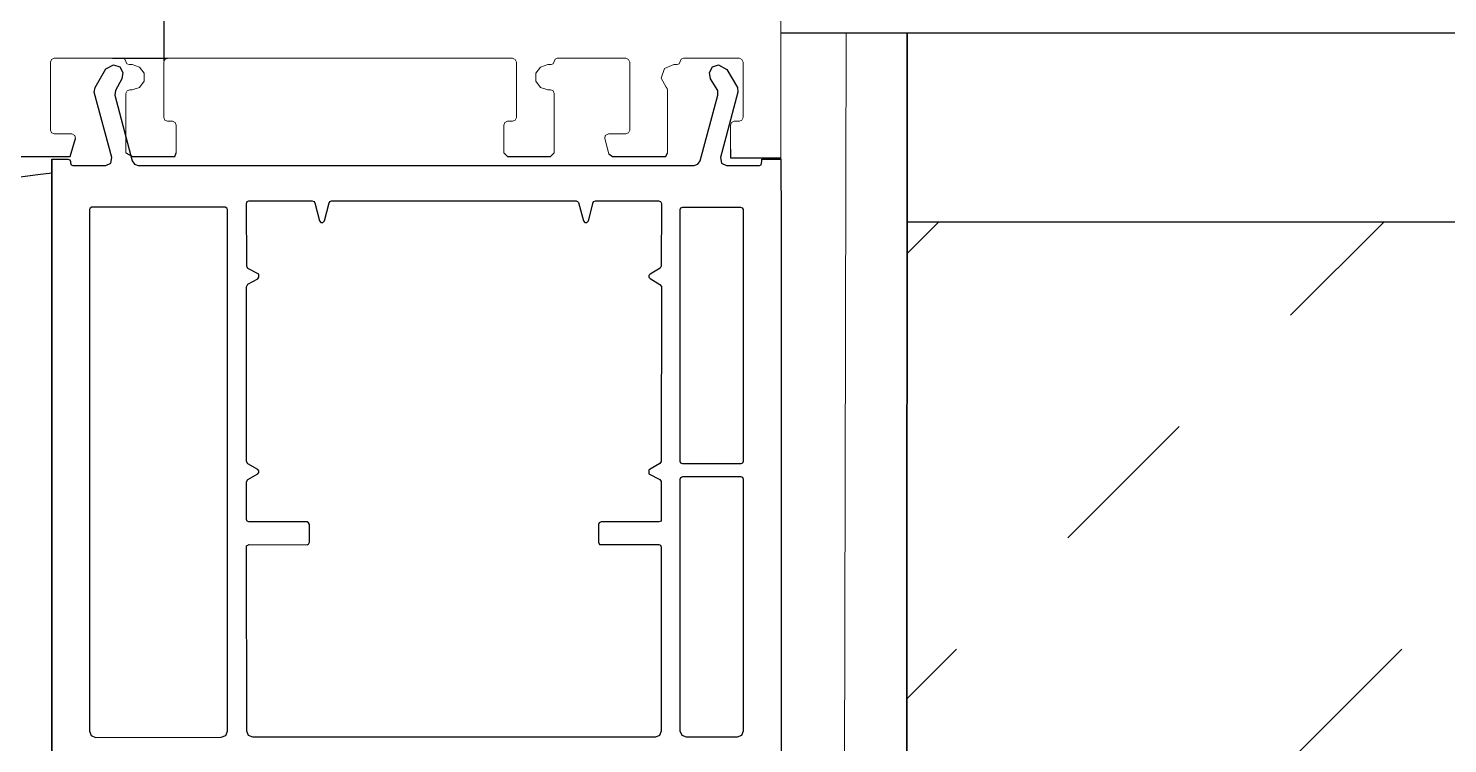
# Model space of a CAD drawing. Header units: millimetres. Extents: x 3755 to 5685, y 4194 to 7013.
# Drawn here: x 4986.5 to 5211.9, y 5306 to 5419.6 of the extents above; entities that cross this region are included whole.
import ezdxf

# ---------------------------------------------------------------- set-up
doc = ezdxf.new("R2010")
doc.units = ezdxf.units.MM
for name, color, linetype, lineweight in [('Xella 025', 7, 'Continuous', 25), ('Xella 035', 7, 'Continuous', 35), ('Xella-Schraff', 7, 'Continuous', 13)]:
    doc.layers.add(name, color=color, linetype=linetype, lineweight=lineweight)
doc.linetypes.add('ISOLATION', pattern='A,0.0001,-0.1,[134,ltypeshp.shx,S=0.1,R=0,X=-0.1,Y=0],-0.2,[134,ltypeshp.shx,S=0.1,R=180,X=0.1,Y=0],-0.1', length=0.4001)

msp = doc.modelspace()

# ---------------------------------------------------------------- hatches: boundary and pattern name
at = {"layer": 'Xella-Schraff', "lineweight": 13}
h = msp.add_hatch(dxfattribs=at)
h.set_pattern_fill('MW_SCHUETTGUT2', color=256, scale=50, pattern_type=2)
h.set_pattern_definition([(45, (25, 0), (-35.35534, 35.35534), [25, -25])])
h.paths.add_polyline_path([(5415.64, 5388.85), (5126.02, 5388.85), (5126.01, 5284.85), (5419.37, 5284.85)])

# ---------------------------------------------------------------- linework, layer by layer
at = {"layer": 'Xella 025'}
for p, q in [((5007.99, 5423.74), (5007.99, 5414.45)), ((4997.08, 5410.19), (4998.8, 5413.19)), ((4998.8, 5413.19), (5000.04, 5413.84)), ((4999.83, 5414.85), (5008.59, 5414.85)), ((5000.04, 5413.84), (5001.01, 5413.5)), ((5001.01, 5413.5), (5001.5, 5412.61)), ((5094.63, 5412.61), (5095.12, 5413.5)), ((5095.12, 5413.5), (5096.09, 5413.84)), ((5096.09, 5413.84), (5097.38, 5413.09)), ((5001.33, 5411.57), (5000.32, 5409.76)), ((5001.5, 5412.61), (5001.33, 5411.57)), ((5094.8, 5411.57), (5094.63, 5412.61)), ((5095.95, 5409.76), (5094.8, 5411.57)), ((5097.38, 5413.09), (5099.08, 5410.19)), ((4996.97, 5409.45), (4997.08, 5410.19)), ((4999.75, 5399.08), (4996.97, 5409.45)), ((5000.32, 5409.76), (5000.21, 5409.02)), ((5000.21, 5409.02), (5002.96, 5398.59)), ((5093.17, 5398.59), (5095.95, 5409.02)), ((5095.95, 5409.02), (5095.95, 5409.76)), ((5099.16, 5409.45), (5096.41, 5399.11)), ((5099.08, 5410.19), (5099.16, 5409.45)), ((4993.11, 5399.25), (4993.97, 5402.1)), ((5001.99, 5399.85), (5003.02, 5399.25)), ((5009.74, 5399.25), (5009.99, 5399.85)), ((5061.99, 5399.85), (5062.59, 5399.25)), ((5069.39, 5399.25), (5069.99, 5399.85)), ((5078.65, 5399.7), (5079.23, 5399.25)), ((5087.74, 5399.25), (5087.99, 5399.85)), ((5097.99, 5400.45), (5097.99, 5399.03)), ((4984.59, 5399.25), (4993.11, 5399.25)), ((4990.2, 5398.82), (4992.78, 5398.82)), ((4992.78, 5398.82), (4993.07, 5398.71)), ((4993.07, 5398.71), (4993.18, 5398.45)), ((4993.18, 5398.45), (4993.21, 5398.25)), ((4993.21, 5398.25), (4993.3, 5397.96)), ((4993.3, 5397.96), (4993.58, 5397.85)), ((4993.58, 5397.85), (4998.8, 5397.85)), ((4998.8, 5397.85), (4999.58, 5398.22)), ((4999.58, 5398.22), (4999.75, 5399.08)), ((5002.96, 5398.59), (5003.34, 5398.05)), ((5003.02, 5399.25), (5009.74, 5399.25)), ((5003.34, 5398.05), (5003.94, 5397.85)), ((5003.94, 5397.85), (5092.22, 5397.85)), ((5062.59, 5399.25), (5069.39, 5399.25)), ((5079.23, 5399.25), (5087.74, 5399.25)), ((5092.22, 5397.85), (5092.8, 5398.05)), ((5092.8, 5398.05), (5093.17, 5398.59)), ((5096.41, 5399.11), (5096.55, 5398.22)), ((5096.55, 5398.22), (5097.36, 5397.85)), ((5097.36, 5397.85), (5102.58, 5397.85)), ((5097.99, 5399.03), (5105.99, 5399.03)), ((5102.58, 5397.85), (5102.86, 5397.96)), ((5102.86, 5397.96), (5102.98, 5398.45)), ((5102.98, 5398.45), (5102.98, 5398.85)), ((5102.98, 5398.85), (5103.38, 5398.85)), ((5103.38, 5398.85), (5105.99, 5398.85)), ((5105.99, 5398.85), (5106.02, 5388.85)), ((4757.81, 5367.5), (4988.02, 5396.38)), ((4988.02, 5396.38), (4990.23, 5396.65)), ((4996.29, 5391.08), (4996.18, 5390.82)), ((4996.18, 5390.82), (4996.22, 5308.01)), ((4996.58, 5391.22), (4996.29, 5391.08)), ((5017.72, 5391.23), (4996.55, 5391.22)), ((5018, 5391.08), (5017.72, 5391.23)), ((5018.12, 5390.83), (5018, 5391.08)), ((5018.14, 5308.01), (5018.12, 5390.83)), ((5021.13, 5391.8), (5021.24, 5392.09)), ((5021.16, 5381.84), (5021.13, 5391.8)), ((5021.24, 5392.09), (5021.53, 5392.21)), ((5021.53, 5392.21), (5031.54, 5392.21)), ((5031.54, 5392.21), (5031.8, 5392.12)), ((5031.8, 5392.12), (5031.97, 5391.92)), ((5031.97, 5391.92), (5032.75, 5389.02)), ((5033.52, 5389.02), (5034.27, 5391.92)), ((5034.27, 5391.92), (5034.41, 5392.12)), ((5034.41, 5392.12), (5034.64, 5392.21)), ((5034.64, 5392.21), (5073.47, 5392.22)), ((5073.47, 5392.22), (5073.7, 5392.13)), ((5073.7, 5392.13), (5073.87, 5391.93)), ((5073.87, 5391.93), (5074.62, 5389.03)), ((5075.42, 5389.03), (5076.17, 5391.93)), ((5076.17, 5391.93), (5076.31, 5392.13)), ((5076.31, 5392.13), (5076.57, 5392.22)), ((5076.57, 5392.22), (5086.58, 5392.22)), ((5086.58, 5392.22), (5086.87, 5392.1)), ((5086.87, 5392.1), (5087.01, 5391.82)), ((5087.01, 5391.82), (5086.99, 5381.85)), ((5089.99, 5390.84), (5090.11, 5391.1)), ((5090, 5350.84), (5089.99, 5390.84)), ((5090.11, 5391.1), (5090.42, 5391.24)), ((5090.42, 5391.24), (5099.57, 5391.24)), ((5099.57, 5391.24), (5099.86, 5391.1)), ((5099.86, 5391.1), (5100.01, 5390.84)), ((5100.01, 5390.84), (5100.01, 5350.84)), ((5032.75, 5389.02), (5032.92, 5388.76)), ((5032.92, 5388.76), (5033.26, 5388.76)), ((5033.26, 5388.76), (5033.52, 5389.02)), ((5074.62, 5389.03), (5074.85, 5388.77)), ((5074.85, 5388.77), (5075.2, 5388.77)), ((5075.2, 5388.77), (5075.42, 5389.03)), ((5106.02, 5388.85), (5105.99, 5168.72)), ((5021.33, 5381.49), (5021.16, 5381.84)), ((5086.99, 5381.85), (5086.81, 5381.51)), ((5023.08, 5380.58), (5021.33, 5381.49)), ((5021.36, 5378.99), (5022.91, 5379.86)), ((5022.91, 5379.86), (5023.08, 5380.09)), ((5023.08, 5380.09), (5023.08, 5380.58)), ((5085.24, 5380.59), (5085.04, 5380.36)), ((5085.04, 5380.36), (5085.04, 5380.1)), ((5085.04, 5380.1), (5085.21, 5379.87)), ((5085.21, 5379.87), (5086.78, 5378.95)), ((5086.81, 5381.51), (5085.24, 5380.59)), ((5021.13, 5378.59), (5021.36, 5378.99)), ((5021.14, 5350.83), (5021.13, 5378.59)), ((5086.78, 5378.95), (5087.01, 5378.61)), ((5087.01, 5378.61), (5086.99, 5350.84)), ((5021.34, 5350.48), (5021.14, 5350.83)), ((5022.92, 5349.56), (5021.34, 5350.48)), ((5086.79, 5350.5), (5085.24, 5349.59)), ((5086.99, 5350.84), (5086.79, 5350.5)), ((5090.12, 5350.55), (5090, 5350.84)), ((5090.43, 5350.44), (5090.12, 5350.55)), ((5099.61, 5350.44), (5090.43, 5350.44)), ((5099.87, 5350.56), (5099.61, 5350.45)), ((5100.01, 5350.84), (5099.87, 5350.56)), ((5021.14, 5347.61), (5021.34, 5347.96)), ((5021.34, 5347.96), (5022.95, 5348.87)), ((5023.09, 5349.36), (5022.92, 5349.56)), ((5022.95, 5348.87), (5023.09, 5349.08)), ((5023.09, 5349.08), (5023.09, 5349.36)), ((5085.24, 5349.59), (5085.04, 5349.48)), ((5085.04, 5349.48), (5085.04, 5349.38)), ((5085.04, 5349.38), (5085.04, 5349.09)), ((5085.04, 5349.09), (5085.04, 5348.89)), ((5085.04, 5348.89), (5086.79, 5347.97)), ((5086.79, 5347.97), (5086.99, 5347.63)), ((5090, 5348.03), (5090.12, 5348.31)), ((5090.01, 5308.03), (5090, 5348.03)), ((5090.12, 5348.31), (5090.43, 5348.43)), ((5090.43, 5348.43), (5099.58, 5348.43)), ((5099.58, 5348.43), (5099.87, 5348.32)), ((5099.87, 5348.32), (5099.99, 5348.03)), ((5099.99, 5348.03), (5099.99, 5308.03)), ((5021.14, 5341.61), (5021.14, 5347.61)), ((5086.99, 5347.63), (5086.99, 5341.62)), ((5021.25, 5341.35), (5021.14, 5341.61)), ((5021.51, 5341.24), (5021.25, 5341.35)), ((5030.75, 5341.24), (5021.51, 5341.24)), ((5030.98, 5341.09), (5030.75, 5341.24)), ((5031.15, 5340.84), (5030.98, 5341.09)), ((5077.13, 5341.1), (5077.01, 5340.85)), ((5077.44, 5341.25), (5077.13, 5341.1)), ((5086.59, 5341.25), (5077.44, 5341.25)), ((5086.99, 5341.36), (5086.59, 5341.25)), ((5086.99, 5341.62), (5086.99, 5341.36)), ((5031.12, 5338.02), (5031.15, 5340.84)), ((5077.01, 5340.85), (5077.01, 5338.03)), ((5021.14, 5337.45), (5021.54, 5337.63)), ((5021.14, 5337.22), (5021.14, 5337.45)), ((5021.18, 5308.01), (5021.14, 5337.22)), ((5021.54, 5337.63), (5030.75, 5337.62)), ((5030.75, 5337.62), (5030.98, 5337.73)), ((5030.98, 5337.73), (5031.12, 5338.02)), ((5077.01, 5338.03), (5077.13, 5337.74)), ((5077.13, 5337.74), (5077.17, 5337.63)), ((5077.17, 5337.63), (5077.44, 5337.63)), ((5077.44, 5337.63), (5086.59, 5337.63)), ((5086.59, 5337.63), (5086.88, 5337.52)), ((5086.88, 5337.52), (5086.99, 5337.23)), ((5086.99, 5337.23), (5087, 5308.03)), ((4996.22, 5308.01), (4996.48, 5307.32)), ((4996.48, 5307.32), (4997.17, 5307.03)), ((5017.13, 5307.04), (5017.85, 5307.32)), ((5017.85, 5307.32), (5018.14, 5308.01)), ((5021.43, 5307.32), (5021.18, 5308.01)), ((5022.12, 5307.04), (5021.43, 5307.32)), ((5086.71, 5307.34), (5086.06, 5307.05)), ((5087, 5308.03), (5086.71, 5307.34)), ((5090.3, 5307.34), (5090.01, 5308.03)), ((5091.02, 5307.05), (5090.3, 5307.34)), ((5099.71, 5307.34), (5099.02, 5307.05)), ((5099.99, 5308.03), (5099.71, 5307.34)), ((4997.17, 5307.03), (5017.13, 5307.04)), ((5086.06, 5307.05), (5022.12, 5307.04)), ((5099.02, 5307.05), (5091.02, 5307.05))]:
    msp.add_line(p, q, dxfattribs=at)
at = {"layer": 'Xella 025', "linetype": 'Continuous', "lineweight": 15, "flags": 128}
for points in [[(5105.99, 5398.85), (5105.99, 5498.25)], [(4993.97, 5402.1), (4993.86, 5402.62), (4993.39, 5402.85), (4990.59, 5402.85), (4990.16, 5403.03), (4989.99, 5403.45), (4989.99, 5414.25), (4990.16, 5414.68), (4990.59, 5414.85), (5001.49, 5414.85), (5001.84, 5414.71), (5002.13, 5414), (5002.49, 5413.85), (5002.99, 5413.85), (5004.16, 5413.47), (5004.89, 5412.47), (5004.89, 5411.23), (5004.16, 5410.23), (5002.99, 5409.85), (5002.59, 5409.85), (5002.16, 5409.68), (5001.99, 5409.25), (5001.99, 5399.85)], [(5009.99, 5399.85), (5009.99, 5404.25), (5009.81, 5404.68), (5009.39, 5404.85), (5008.59, 5404.85), (5008.16, 5405.03), (5007.99, 5405.45), (5007.99, 5414.25), (5008.16, 5414.68), (5008.59, 5414.85), (5063.39, 5414.85), (5063.81, 5414.68), (5063.99, 5414.25), (5063.99, 5405.45), (5063.81, 5405.03), (5063.39, 5404.85), (5062.59, 5404.85), (5062.16, 5404.68), (5061.99, 5404.25), (5061.99, 5399.85)], [(5069.99, 5399.85), (5069.99, 5409.25), (5069.81, 5409.68), (5069.39, 5409.85), (5068.99, 5409.85), (5067.81, 5410.23), (5067.09, 5411.23), (5067.09, 5412.47), (5067.81, 5413.47), (5068.99, 5413.85), (5069.49, 5413.85), (5069.84, 5414), (5070.13, 5414.71), (5070.49, 5414.85), (5081.39, 5414.85), (5081.81, 5414.68), (5081.99, 5414.25), (5081.99, 5403.45), (5081.81, 5403.03), (5081.39, 5402.85), (5078.59, 5402.85), (5078.11, 5402.62), (5078.01, 5402.1), (5078.65, 5399.7)], [(5087.99, 5399.85), (5087.99, 5409.8), (5087.93, 5410.07), (5087.76, 5410.28), (5086.99, 5411.69), (5087.52, 5413.21), (5088.99, 5413.85), (5089.5, 5413.85), (5089.85, 5414), (5090.14, 5414.71), (5090.5, 5414.85), (5099.39, 5414.85), (5099.81, 5414.68), (5099.99, 5414.25), (5099.99, 5405.45), (5099.81, 5405.03), (5099.39, 5404.85), (5098.59, 5404.85), (5098.16, 5404.68), (5097.99, 5404.25), (5097.99, 5400.45)]]:
    msp.add_lwpolyline(points, dxfattribs=at)
at = {"layer": 'Xella 035'}
for p, q in [((5429.24, 5418.95), (5105.99, 5418.85)), ((5125.99, 5137.06), (5126.02, 5418.85)), ((4990.2, 5302.84), (4990.23, 5398.82)), ((5126.02, 5388.85), (5436.29, 5389.01))]:
    msp.add_line(p, q, dxfattribs=at)
at = {"layer": 'Xella-Schraff', "linetype": 'ISOLATION', "ltscale": 24}
msp.add_line((5116.38, 5418.85), (5116.02, 5277.41), dxfattribs=at)
at = {"layer": 'Xella-Schraff'}
msp.add_circle((5087, 5322.63), 355.54, dxfattribs=at)

doc.saveas('drawing.dxf')
